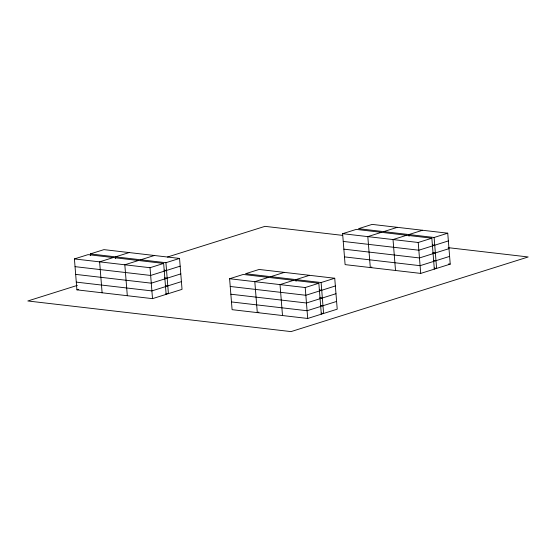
<?xml version="1.0" encoding="UTF-8"?>
<svg xmlns="http://www.w3.org/2000/svg" width="556" height="556" viewBox="0 0 556 556"><rect width="100%" height="100%" fill="white"/><g stroke="black" fill="none" stroke-linecap="round" stroke-linejoin="round"><path stroke-width="0.83" d="M90.454 255.635L90.315 253.918L103.937 249.63L179.546 258.429L182.034 289.356L152.518 298.648L76.909 289.85L74.421 258.922L88.043 254.634L163.652 263.426L166.14 294.36M113.243 257.567L99.621 261.848L102.109 292.783M129.145 252.563L115.516 256.851L115.655 258.568M138.451 260.493L124.822 264.781L127.317 295.716M140.724 259.784L154.346 255.496M77.381 285.374L27.8 300.977L291.031 331.605L528.2 256.969L448.199 247.663M167.453 257.032L264.969 226.348L342.385 235.355M76.909 289.85L78.507 289.349M74.421 258.922L150.03 267.714L163.652 263.426M90.315 253.918L165.924 262.71L179.546 258.429M180.172 266.157L150.648 275.449L75.039 266.651M180.79 273.893L151.274 283.178L75.665 274.386M181.416 281.621L151.892 290.913L76.283 282.114M447.74 233.193L434.118 237.481L358.509 228.683L372.131 224.395L447.74 233.193L450.228 264.128L420.711 273.413L345.102 264.621L342.614 233.687L356.236 229.399L431.845 238.197L434.333 269.125M334.733 278.243L321.111 282.531L245.502 273.74L259.124 269.451L334.733 278.243L337.221 309.178L307.704 318.47L232.095 309.671L229.607 278.737L243.229 274.455L318.838 283.247L321.326 314.182M381.444 232.332L367.815 236.62L370.303 267.547L371.908 267.047M383.709 231.616L397.338 227.328M268.437 277.381L254.808 281.67L257.296 312.604L258.901 312.097M270.702 276.673L284.331 272.384M406.644 235.264L393.022 239.553L395.511 270.48M422.539 230.26L408.917 234.549L409.056 236.265M293.637 280.314L280.015 284.602L282.504 315.537M309.532 275.317L295.91 279.605L296.049 281.322M342.614 233.687L418.223 242.485L431.845 238.197M448.365 240.929L418.842 250.214L343.233 241.422M229.607 278.737L305.216 287.535L318.838 283.247M448.984 248.657L419.467 257.949L343.858 249.151M335.358 285.979L305.835 295.271L230.226 286.472M449.609 256.392L420.086 265.685L344.477 256.886M335.977 293.714L306.46 302.999L230.851 294.207M336.602 301.442L307.079 310.734L231.47 301.936M432.22 244.918L434.743 245.217M432.839 252.653L435.362 252.945M433.465 260.389L435.987 260.681M448.553 263.926L450.228 264.128M434.083 268.117L436.606 268.409L434.118 237.481M164.027 270.153L166.543 270.445M319.214 289.975L321.736 290.267M164.645 277.889L167.168 278.181M319.832 297.703L322.355 298.002M165.271 285.617L167.794 285.909M320.458 305.439L322.98 305.73M165.89 293.353L168.412 293.644L165.924 262.71M321.076 313.174L323.599 313.466L321.111 282.531M418.223 242.485L420.711 273.413M305.216 287.535L307.704 318.47M150.03 267.714L152.518 298.648"/></g></svg>
